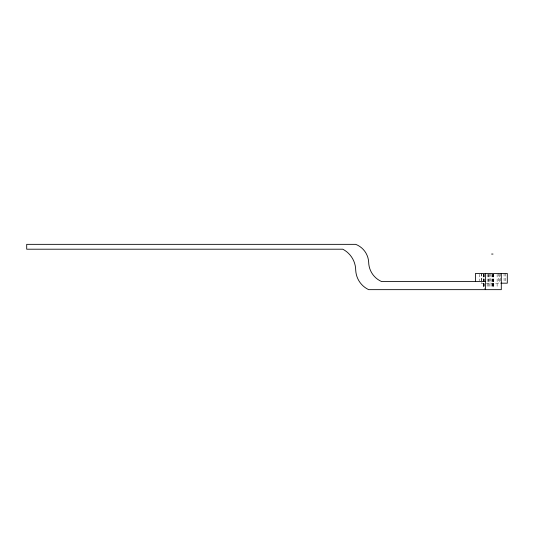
<?xml version="1.0" encoding="UTF-8"?>
<svg xmlns="http://www.w3.org/2000/svg" width="534" height="534" viewBox="0 0 534 534"><rect width="100%" height="100%" fill="white"/><g stroke="black" fill="none" stroke-linecap="round" stroke-linejoin="round"><path stroke-width="0.4" stroke-dasharray="2.67 2" d="M481.428 273.475L481.428 283.18L484.552 283.18M486.287 283.18L500.038 283.18M505.204 273.475L505.204 282.373M504.056 273.475L504.083 282.373M500.164 273.475L500.198 282.373M499.49 274.282L499.49 283.18M498.649 273.475L498.649 283.18M497.121 274.282L497.121 288.033M493.556 274.282L493.556 288.033M493.416 274.282L493.416 288.033M493.349 274.282L493.349 288.033M492.929 274.282L492.929 288.033M492.795 274.282L492.795 288.033M492.181 274.282L492.134 288.033M491.08 274.282L491.08 288.033M490.072 273.475L490.072 283.18M489.845 274.282L489.845 288.033M488.55 274.282L488.55 283.18M488.376 274.282L488.376 288.033M487.162 274.282L487.162 288.033M484.545 274.282L484.545 289.655M483.951 274.282L483.951 288.033M483.824 274.282L483.824 288.033M483.404 274.282L483.404 288.033M483.337 274.282L483.337 288.033M483.223 274.282L483.223 288.033M481.488 273.475L481.454 283.18M479.759 274.282L479.759 280.75"/><path stroke-width="0.8" d="M491.594 254.057L493.009 254.057M485.553 281.565L381.61 281.565A21.554 21.554 0 0 1 368.667 262.147A20.325 20.325 0 0 0 355.717 244.345L26.7 244.345L26.7 249.204L342.775 249.204A23.977 23.977 0 0 1 355.717 270.237A22.655 22.655 0 0 0 368.667 289.655L501.299 289.655L501.299 273.475M500.845 283.18L507.3 283.18L507.3 273.475L475.434 273.475L475.434 281.565M485.553 273.475L485.553 289.655"/></g></svg>
